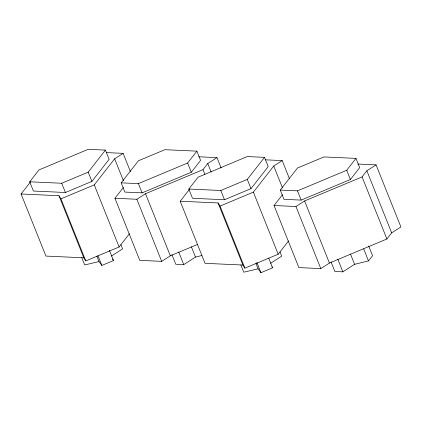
<?xml version="1.0" encoding="UTF-8"?>
<svg xmlns="http://www.w3.org/2000/svg" width="422" height="422" viewBox="0 0 422 422"><rect width="100%" height="100%" fill="white"/><g stroke="black" fill="none" stroke-linecap="round" stroke-linejoin="round"><path stroke-width="0.63" d="M29.719 181.792L38.982 169.918L88.193 149.319L105.416 150.105L109.113 159.347L91.901 181.402L65.405 192.495L33.412 191.039L29.719 181.792L61.712 183.253L88.203 172.16L105.416 150.105M129.496 233.672L119.104 246.986L85.782 260.938L83.814 257.805L45.935 256.08L21.1 193.993L30.347 182.146M21.1 193.993L58.98 195.718L60.947 198.846L94.27 184.899L114.652 158.783L123.118 153.35L130.419 171.612M121.177 182.837L138.39 160.777L164.886 149.689L196.879 151.145L200.571 160.386L191.308 172.26L142.098 192.859L124.875 192.079L121.177 182.837L138.4 183.617L187.611 163.019L196.879 151.145M197.565 244.412L170.34 255.811L161.7 261.36L139.777 260.358L114.942 198.271L123.382 187.458M114.942 198.271L136.865 199.268L145.506 193.719L202.977 169.665L207.751 163.541L216.971 157.622L221.112 167.967M188.813 189.035L198.082 177.161L247.287 156.562L264.51 157.348L268.207 166.59L250.995 188.645L224.504 199.738L192.506 198.282L188.813 189.035L220.806 190.496L247.297 179.403L264.51 157.348M288.59 240.915L278.198 254.229L244.876 268.181L242.908 265.048L205.029 263.323L180.194 201.236L189.441 189.388M180.194 201.236L218.074 202.961L220.041 206.089L253.364 192.142L273.746 166.025L282.212 160.592L289.513 178.854M280.271 190.079L297.489 168.019L323.98 156.931L355.973 158.387L359.671 167.629L350.402 179.503L301.192 200.102L283.969 199.321L280.271 190.079L297.494 190.86L346.705 170.261L355.973 158.387M357.877 164.037L376.065 164.865L400.9 226.952L391.679 232.87L386.905 238.994L329.434 263.054L320.794 268.598L298.871 267.601L274.036 205.514L282.476 194.7M274.036 205.514L295.959 206.511L304.6 200.962L362.071 176.908L366.85 170.783L376.065 164.865M331.006 261.84L334.862 271.483L342.854 271.847L354.586 264.314L368.49 260.917L372.563 255.7L368.701 246.058M111.413 256.075L122.607 248.885L120.924 244.665M171.912 254.598L175.768 264.241L183.76 264.605L195.492 257.072L201.811 255.526M270.507 263.317L281.706 256.128L280.018 251.908M96.849 256.154L99.017 261.582L101.86 265.438L113.492 260.569L109.393 250.32M255.943 263.397L258.111 268.825L260.954 272.681L272.586 267.812L268.724 258.164M99.017 261.582L84.68 264.963L81.784 257.726M258.111 268.825L243.774 272.206L240.883 264.969M106.265 152.579L123.118 153.35M198.783 156.794L216.971 157.622M265.359 159.822L282.212 160.592M271.932 266.773L272.586 267.812M112.51 259.008L113.492 260.569M366.85 170.783L391.679 232.87M362.071 176.908L386.905 238.994M346.705 170.261L350.402 179.503M363.669 248.859L368.49 260.917M350.487 254.065L354.586 264.314M337.795 259.187L342.854 271.847M304.6 200.962L329.434 263.054M297.494 190.86L301.192 200.102M295.959 206.511L320.794 268.598M273.746 166.025L282.513 187.943M253.364 192.142L278.198 254.229M247.297 179.403L250.995 188.645M256.856 262.431L260.954 272.681M220.806 190.496L224.504 199.738M207.751 163.541L211.164 172.065M220.041 206.089L244.876 268.181M218.074 202.961L242.908 265.048M202.977 169.665L204.923 174.534M187.611 163.019L191.308 172.26M191.393 246.823L195.492 257.072M178.701 251.945L183.76 264.605M145.506 193.719L170.34 255.811M138.4 183.617L142.098 192.859M136.865 199.268L161.7 261.36M114.652 158.783L123.414 180.7M94.27 184.899L119.104 246.986M88.203 172.16L91.901 181.402M98.004 255.79L101.86 265.438M61.712 183.253L65.405 192.495M60.947 198.846L85.782 260.938M58.98 195.718L83.814 257.805"/></g></svg>
